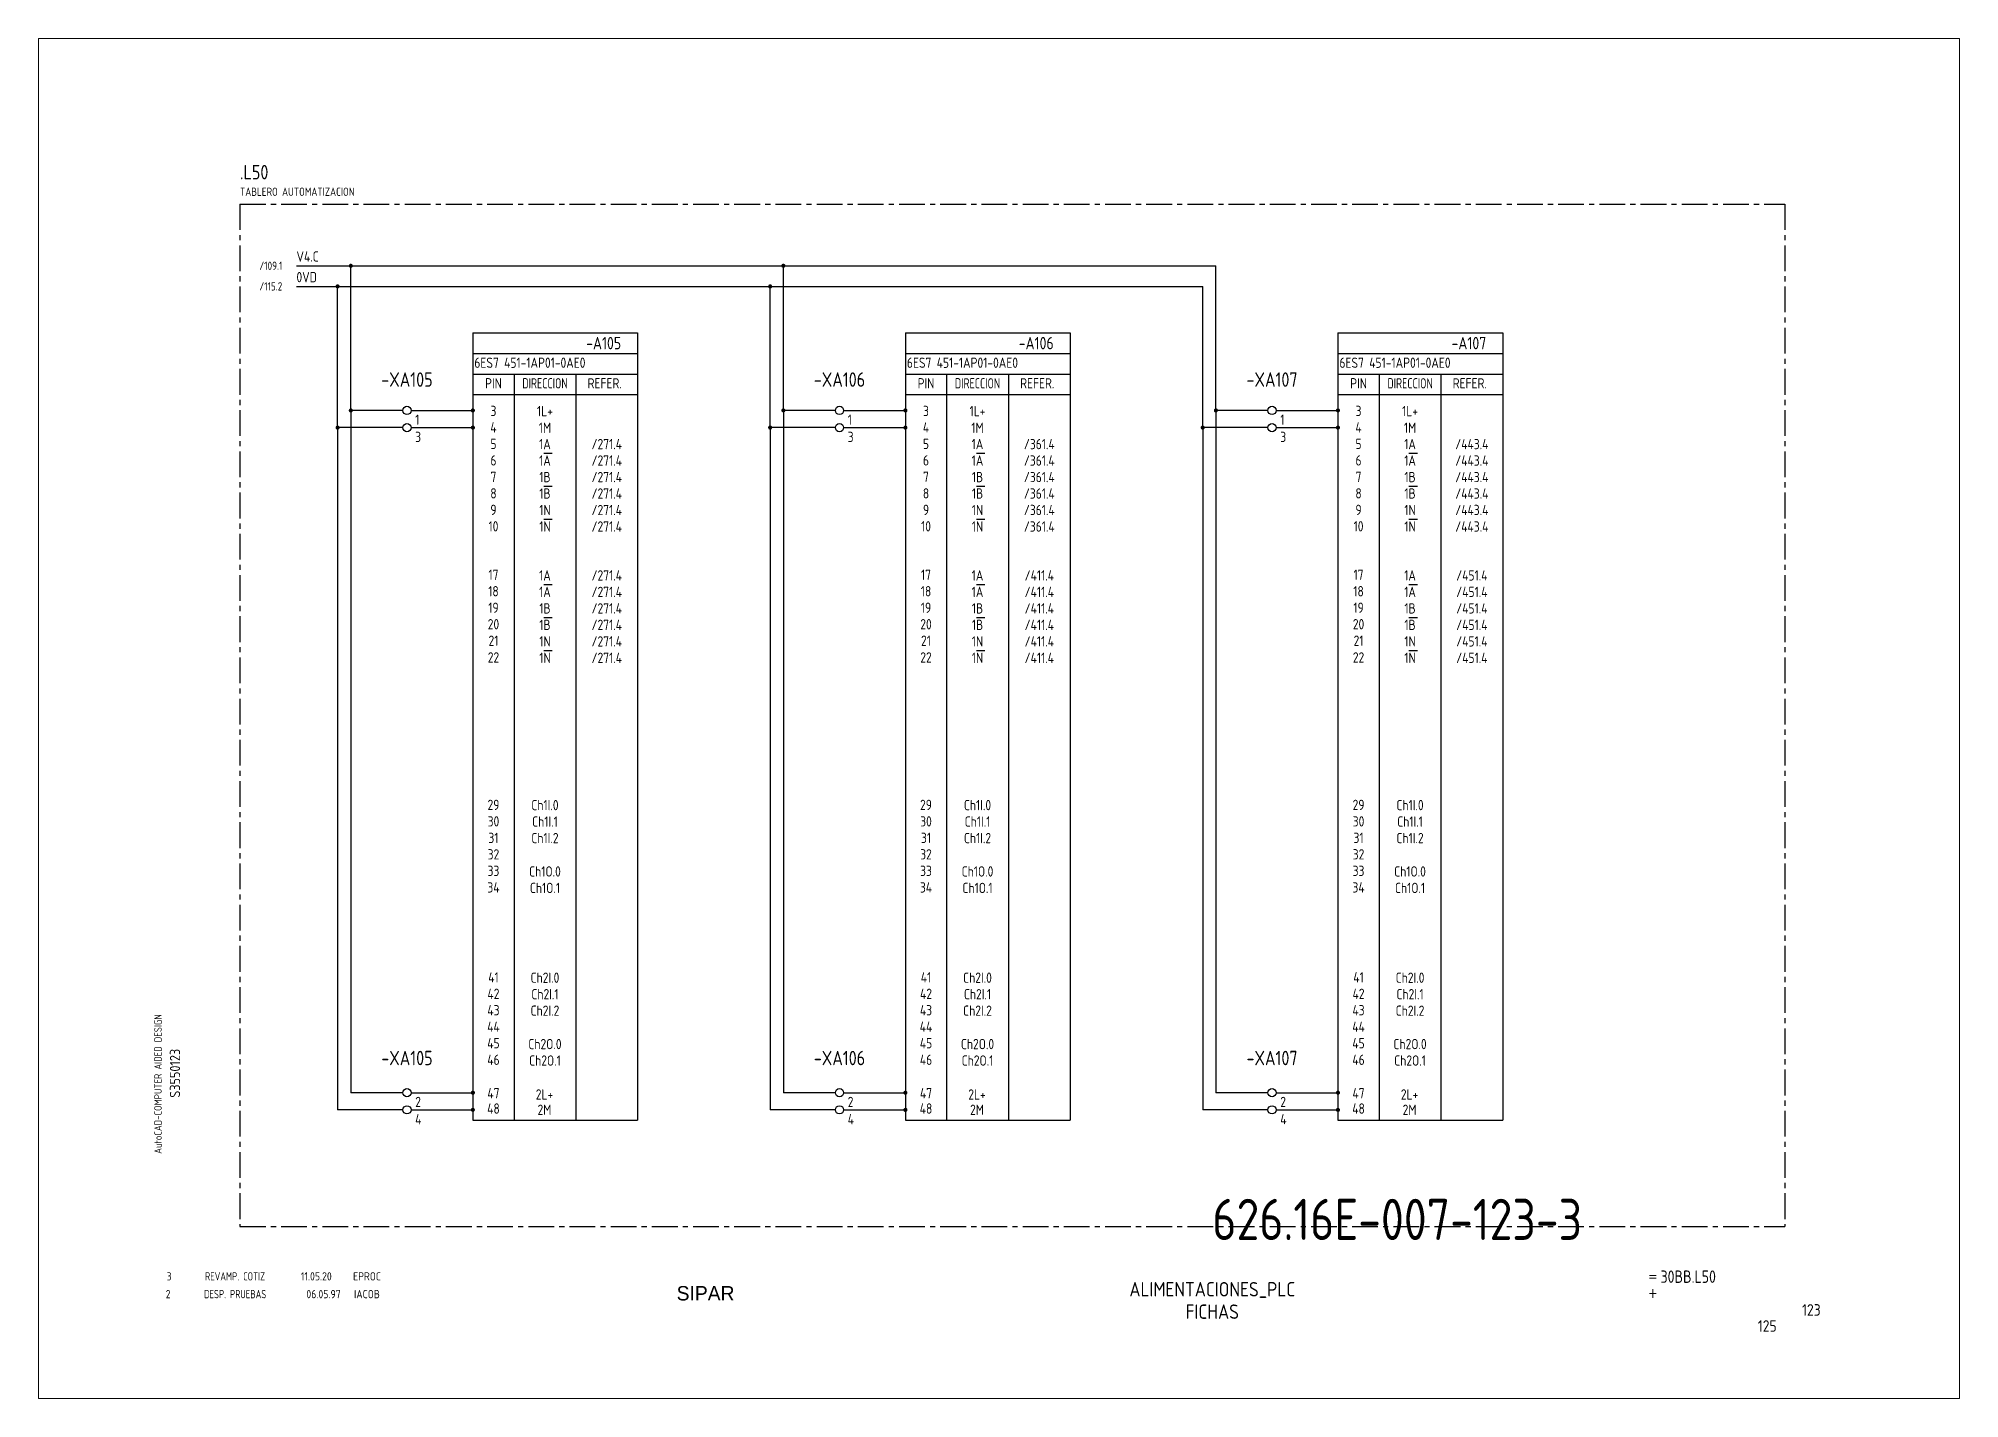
# Paper-space layout 'Presentación1' of a CAD drawing. Extents: x -18 to 448, y -10 to 320.
# The model-space entities are those that its viewports show. They can reach past a viewport. Long polylines and large blocks are cut down to what shows.
import ezdxf
from ezdxf.enums import TextEntityAlignment as Align

# ---------------------------------------------------------------- set-up
doc = ezdxf.new("R2010")
doc.units = 0
doc.header["$LTSCALE"] = 5
doc.header["$MEASUREMENT"] = 0
doc.linetypes.add('CENTER', pattern=[2, 1.25, -0.25, 0.25, -0.25])
doc.layers.get('0').update_dxf_attribs({"linetype": 'CONTINUOUS'})
doc.layers.add('3', color=3, linetype='CONTINUOUS')
doc.layers.add('CART', color=7, linetype='CONTINUOUS')
doc.styles.add('DIN', font='DIN.shx', dxfattribs={"width": 0.85})
doc.styles.add('N', font='ROMANS', dxfattribs={"width": 0.85, "height": 3})
doc.styles.add('X', font='UNIV.SHX', dxfattribs={"height": 3.5})

# ---------------------------------------------------------------- blocks, each defined once
blk = doc.blocks.new('REV2')
at = {"color": 3, "style": 'DIN'}
for s, width, p in [('2', 0.9, (12.45, 13.79)), ('DESP. PRUEBAS', 0.8, (21.76, 13.79)), ('06.05.97', 0.9, (46.59, 13.79)), ('IACOB', 0.9, (58.16, 13.79))]:
    blk.add_text(s, height=2, dxfattribs=dict(at, width=width)).set_placement(p)
blk = doc.blocks.new('B5-3')
at = {"linetype": 'Continuous', "const_width": 0.5}
blk.add_lwpolyline([(-0.25, 0, 1), (0.25, 0, 1)], format="xyb", close=True, dxfattribs=at)

msp = doc.modelspace()

# ---------------------------------------------------------------- linework, layer by layer
at = {"color": 3, "linetype": 'CENTER'}
for p, q in [((599.53, 279.27), (974.53, 279.27)), ((599.53, 279.27), (599.53, 31.23)), ((974.53, 279.27), (974.53, 31.23)), ((599.53, 31.23), (974.53, 31.23))]:
    msp.add_line(p, q, dxfattribs=at)
for p, q in [((613.24, 264.31), (836.43, 264.31)), ((613.24, 259.31), (833.23, 259.31))]:
    msp.add_line(p, q)
at = {"linetype": 'Continuous'}
for p, q in [((626.43, 229.21), (626.43, 264.31)), ((731.43, 229.21), (731.43, 264.31)), ((836.43, 229.21), (836.43, 264.31)), ((623.23, 225.04), (623.23, 259.31)), ((728.23, 225.04), (728.23, 259.31)), ((833.23, 225.04), (833.23, 259.31)), ((639.06, 229.21), (626.43, 229.21)), ((626.43, 229.21), (626.43, 63.67)), ((641.06, 229.21), (656.06, 229.21)), ((744.06, 229.21), (731.43, 229.21)), ((731.43, 229.21), (731.43, 63.67)), ((746.06, 229.21), (761.06, 229.21)), ((849.06, 229.21), (836.43, 229.21)), ((836.43, 229.21), (836.43, 63.67)), ((851.06, 229.21), (866.06, 229.21)), ((639.06, 225.04), (623.23, 225.04)), ((623.23, 225.04), (623.23, 59.5)), ((641.06, 225.04), (656.06, 225.04)), ((744.06, 225.04), (728.23, 225.04)), ((728.23, 225.04), (728.23, 59.5)), ((746.06, 225.04), (761.06, 225.04)), ((849.06, 225.04), (833.23, 225.04)), ((833.23, 225.04), (833.23, 59.5)), ((851.06, 225.04), (866.06, 225.04)), ((673.3, 218.87), (675.34, 218.87)), ((778.3, 218.87), (780.34, 218.87)), ((883.3, 218.87), (885.34, 218.87)), ((673.3, 210.81), (675.34, 210.81)), ((778.3, 210.81), (780.34, 210.81)), ((883.3, 210.81), (885.34, 210.81)), ((673.3, 202.82), (675.34, 202.82)), ((778.3, 202.82), (780.34, 202.82)), ((883.3, 202.82), (885.34, 202.82)), ((673.3, 187), (675.34, 187)), ((778.3, 187), (780.34, 187)), ((883.3, 187), (885.34, 187)), ((673.3, 178.94), (675.34, 178.94)), ((778.3, 178.94), (780.34, 178.94)), ((883.3, 178.94), (885.34, 178.94)), ((673.3, 170.96), (675.34, 170.96)), ((778.3, 170.96), (780.34, 170.96)), ((883.3, 170.96), (885.34, 170.96)), ((639.06, 63.67), (626.43, 63.67)), ((641.06, 63.67), (656.06, 63.67)), ((744.06, 63.67), (731.43, 63.67)), ((746.06, 63.67), (761.06, 63.67)), ((849.06, 63.67), (836.43, 63.67)), ((851.06, 63.67), (866.06, 63.67)), ((639.06, 59.5), (623.23, 59.5)), ((641.06, 59.5), (656.06, 59.5)), ((744.06, 59.5), (728.23, 59.5)), ((746.06, 59.5), (761.06, 59.5)), ((849.06, 59.5), (833.23, 59.5)), ((851.06, 59.5), (866.06, 59.5))]:
    msp.add_line(p, q, dxfattribs=at)
at = {"color": 3}
for p, q in [((656.06, 248.04), (656.06, 57.04)), ((656.06, 248.04), (696.06, 248.04)), ((696.06, 248.04), (696.06, 57.04)), ((761.06, 248.04), (761.06, 57.04)), ((761.06, 248.04), (801.06, 248.04)), ((801.06, 248.04), (801.06, 57.04)), ((866.06, 248.04), (866.06, 57.04)), ((866.06, 248.04), (906.06, 248.04)), ((906.06, 248.04), (906.06, 57.04)), ((656.06, 243.04), (696.06, 243.04)), ((761.06, 243.04), (801.06, 243.04)), ((866.06, 243.04), (906.06, 243.04)), ((656.06, 238.04), (696.06, 238.04)), ((666.06, 238.04), (666.06, 57.04)), ((681.06, 238.04), (681.06, 57.04)), ((761.06, 238.04), (801.06, 238.04)), ((771.06, 238.04), (771.06, 57.04)), ((786.06, 238.04), (786.06, 57.04)), ((866.06, 238.04), (906.06, 238.04)), ((876.06, 238.04), (876.06, 57.04)), ((891.06, 238.04), (891.06, 57.04)), ((656.06, 233.04), (696.06, 233.04)), ((761.06, 233.04), (801.06, 233.04)), ((866.06, 233.04), (906.06, 233.04)), ((656.06, 57.04), (696.06, 57.04)), ((761.06, 57.04), (801.06, 57.04)), ((866.06, 57.04), (906.06, 57.04))]:
    msp.add_line(p, q, dxfattribs=at)
for centre in [(640.06, 229.21), (745.06, 229.21), (850.06, 229.21), (640.06, 225.04), (745.06, 225.04), (850.06, 225.04), (640.06, 63.67), (745.06, 63.67), (850.06, 63.67), (640.06, 59.5), (745.06, 59.5), (850.06, 59.5)]:
    msp.add_circle(centre, 1)

# ---------------------------------------------------------------- block references
at = {"xscale": -1}
for p in [(626.43, 264.31), (731.43, 264.31), (623.23, 259.31), (728.23, 259.31), (626.43, 229.21), (656.06, 229.21), (731.43, 229.21), (761.06, 229.21), (761.06, 229.21), (836.43, 229.21), (866.06, 229.21), (866.06, 229.21), (623.23, 225.04), (656.06, 225.04), (728.23, 225.04), (761.06, 225.04), (761.06, 225.04), (833.23, 225.04), (866.06, 225.04), (866.06, 225.04), (656.06, 63.67), (761.06, 63.67), (866.06, 63.67), (656.06, 59.5), (761.06, 59.5), (866.06, 59.5)]:
    msp.add_blockref('B5-3', p, dxfattribs=at)
at = {"linetype": 'Continuous'}
msp.add_blockref('REV2', (569.05, 0), dxfattribs=at)

# ---------------------------------------------------------------- texts
at = {"color": 3, "style": 'DIN'}
for s, height, width, p in [('.L50', 3.5, 0.85, (599.53, 285.27)), ('3', 2, 0.9, (581.72, 18.11)), ('REVAMP. COTIZ', 2, 0.8, (591.03, 18.11)), ('11.05.20', 2, 0.9, (614.3, 18.11)), ('EPROC', 2, 0.9, (626.98, 18.11))]:
    msp.add_text(s, height=height, dxfattribs=dict(at, width=width)).set_placement(p)
at = {"style": 'DIN', "width": 0.85}
for s, height, p in [('TABLERO AUTOMATIZACION', 2, (599.53, 281.27)), ('V4.C', 2.5, (613.24, 265.31)), ('/109.1', 2, (604.24, 263.31)), ('0VD', 2.5, (613.24, 260.31)), ('/115.2', 2, (604.24, 258.31)), ('6ES7 451-1AP01-0AE0', 2.5, (656.42, 239.54)), ('6ES7 451-1AP01-0AE0', 2.5, (761.42, 239.54)), ('6ES7 451-1AP01-0AE0', 2.5, (866.42, 239.54)), ('1', 2.5, (642.06, 225.71)), ('3', 2.5, (642.06, 221.54)), ('1', 2.5, (747.06, 225.71)), ('3', 2.5, (747.06, 221.54)), ('1', 2.5, (852.06, 225.71)), ('3', 2.5, (852.06, 221.54)), ('2', 2.5, (642.06, 60.17)), ('2', 2.5, (747.06, 60.17)), ('2', 2.5, (852.06, 60.17)), ('4', 2.5, (642.06, 56)), ('4', 2.5, (747.06, 56)), ('4', 2.5, (852.06, 56))]:
    msp.add_text(s, height=height, dxfattribs=at).set_placement(p)
at = {"color": 3, "style": 'DIN', "width": 0.85}
for s, p in [('-A105', (692.06, 244.04)), ('-A106', (797.06, 244.04)), ('-A107', (902.06, 244.04))]:
    msp.add_text(s, height=3, dxfattribs=at).set_placement(p, align=Align.RIGHT)
at = {"style": 'DIN', "width": 0.85}
for s, p in [('PIN', (661.06, 234.54)), ('REFER.', (688.06, 234.54)), ('PIN', (766.06, 234.54)), ('REFER.', (793.06, 234.54)), ('PIN', (871.06, 234.54)), ('REFER.', (898.06, 234.54)), ('3', (661.06, 227.84)), ('1L+', (673.56, 227.8)), ('3', (766.06, 227.84)), ('1L+', (778.56, 227.8)), ('3', (871.06, 227.84)), ('1L+', (883.56, 227.8)), ('4', (661.06, 223.84)), ('1M', (673.56, 223.75)), ('4', (766.06, 223.84)), ('1M', (778.56, 223.75)), ('4', (871.06, 223.84)), ('1M', (883.56, 223.75)), ('5', (661.06, 219.84)), ('1A', (673.56, 219.8)), ('/271.4', (688.56, 219.8)), ('5', (766.06, 219.84)), ('1A', (778.56, 219.8)), ('/361.4', (793.56, 219.8)), ('5', (871.06, 219.84)), ('1A', (883.56, 219.8)), ('/443.4', (898.56, 219.8)), ('6', (661.06, 215.84)), ('1A', (673.56, 215.8)), ('/271.4', (688.56, 215.8)), ('6', (766.06, 215.84)), ('1A', (778.56, 215.8)), ('/361.4', (793.56, 215.8)), ('6', (871.06, 215.84)), ('1A', (883.56, 215.8)), ('/443.4', (898.56, 215.8)), ('7', (661.06, 211.84)), ('8', (661.06, 207.84)), ('1B', (673.56, 211.8)), ('1B', (673.56, 207.8)), ('/271.4', (688.56, 211.8)), ('/271.4', (688.56, 207.8)), ('7', (766.06, 211.84)), ('8', (766.06, 207.84)), ('1B', (778.56, 211.8)), ('1B', (778.56, 207.8)), ('/361.4', (793.56, 211.8)), ('/361.4', (793.56, 207.8)), ('7', (871.06, 211.84)), ('8', (871.06, 207.84)), ('1B', (883.56, 211.8)), ('1B', (883.56, 207.8)), ('/443.4', (898.56, 211.8)), ('/443.4', (898.56, 207.8)), ('9', (661.06, 203.84)), ('1N', (673.56, 203.8)), ('/271.4', (688.56, 203.8)), ('9', (766.06, 203.84)), ('1N', (778.56, 203.8)), ('/361.4', (793.56, 203.8)), ('9', (871.06, 203.84)), ('1N', (883.56, 203.8)), ('/443.4', (898.56, 203.8)), ('10', (661.06, 199.85)), ('1N', (673.56, 199.8)), ('/271.4', (688.56, 199.8)), ('10', (766.06, 199.85)), ('1N', (778.56, 199.8)), ('/361.4', (793.56, 199.8)), ('10', (871.06, 199.85)), ('1N', (883.56, 199.8)), ('/443.4', (898.56, 199.8)), ('18', (661.06, 184.09)), ('17', (661.06, 188.09)), ('1A', (673.56, 187.93)), ('/271.4', (688.56, 187.93)), ('18', (766.06, 184.09)), ('17', (766.06, 188.09)), ('1A', (778.56, 187.93)), ('/411.4', (793.56, 187.93)), ('18', (871.06, 184.09)), ('17', (871.06, 188.09)), ('1A', (883.56, 187.93)), ('/451.4', (898.56, 187.93)), ('19', (661.06, 180.09)), ('1A', (673.56, 183.93)), ('1B', (673.56, 179.93)), ('/271.4', (688.56, 183.93)), ('/271.4', (688.56, 179.93)), ('19', (766.06, 180.09)), ('1A', (778.56, 183.93)), ('1B', (778.56, 179.93)), ('/411.4', (793.56, 183.93)), ('/411.4', (793.56, 179.93)), ('19', (871.06, 180.09)), ('1A', (883.56, 183.93)), ('1B', (883.56, 179.93)), ('/451.4', (898.56, 183.93)), ('/451.4', (898.56, 179.93)), ('20', (661.06, 176.09)), ('1B', (673.56, 175.93)), ('/271.4', (688.56, 175.93)), ('20', (766.06, 176.09)), ('1B', (778.56, 175.93)), ('/411.4', (793.56, 175.93)), ('20', (871.06, 176.09)), ('1B', (883.56, 175.93)), ('/451.4', (898.56, 175.93)), ('21', (661.06, 172.09)), ('1N', (673.56, 171.93)), ('/271.4', (688.56, 171.93)), ('21', (766.06, 172.09)), ('1N', (778.56, 171.93)), ('/411.4', (793.56, 171.93)), ('21', (871.06, 172.09)), ('1N', (883.56, 171.93)), ('/451.4', (898.56, 171.93)), ('22', (661.06, 168.03)), ('1N', (673.56, 167.93)), ('/271.4', (688.56, 167.93)), ('22', (766.06, 168.03)), ('1N', (778.56, 167.93)), ('/411.4', (793.56, 167.93)), ('22', (871.06, 168.03)), ('1N', (883.56, 167.93)), ('/451.4', (898.56, 167.93)), ('29', (661.06, 132.25)), ('30', (661.06, 128.25)), ('Ch1I.0', (673.56, 132.2)), ('Ch1I.1', (673.56, 128.2)), ('29', (766.06, 132.25)), ('30', (766.06, 128.25)), ('Ch1I.0', (778.56, 132.2)), ('Ch1I.1', (778.56, 128.2)), ('29', (871.06, 132.25)), ('30', (871.06, 128.25)), ('Ch1I.0', (883.56, 132.2)), ('Ch1I.1', (883.56, 128.2)), ('31', (661.06, 124.25)), ('Ch1I.2', (673.56, 124.2)), ('31', (766.06, 124.25)), ('Ch1I.2', (778.56, 124.2)), ('31', (871.06, 124.25)), ('Ch1I.2', (883.56, 124.2)), ('32', (661.06, 120.25)), ('32', (766.06, 120.25)), ('32', (871.06, 120.25)), ('33', (661.06, 116.25)), ('Ch1O.0', (673.56, 116.1)), ('33', (766.06, 116.25)), ('Ch1O.0', (778.56, 116.1)), ('33', (871.06, 116.25)), ('Ch1O.0', (883.56, 116.1)), ('34', (661.06, 112.23)), ('Ch1O.1', (673.56, 112.1)), ('34', (766.06, 112.23)), ('Ch1O.1', (778.56, 112.1)), ('34', (871.06, 112.23)), ('Ch1O.1', (883.56, 112.1)), ('42', (661.06, 86.41)), ('41', (661.06, 90.41)), ('Ch2I.0', (673.56, 90.32)), ('Ch2I.1', (673.56, 86.32)), ('42', (766.06, 86.41)), ('41', (766.06, 90.41)), ('Ch2I.0', (778.56, 90.32)), ('Ch2I.1', (778.56, 86.32)), ('42', (871.06, 86.41)), ('41', (871.06, 90.41)), ('Ch2I.0', (883.56, 90.32)), ('Ch2I.1', (883.56, 86.32)), ('43', (661.06, 82.43)), ('Ch2I.2', (673.56, 82.32)), ('43', (766.06, 82.43)), ('Ch2I.2', (778.56, 82.32)), ('43', (871.06, 82.43)), ('Ch2I.2', (883.56, 82.32)), ('44', (661.06, 78.43)), ('44', (766.06, 78.43)), ('44', (871.06, 78.43)), ('45', (661.06, 74.43)), ('Ch2O.0', (673.56, 74.22)), ('45', (766.06, 74.43)), ('Ch2O.0', (778.56, 74.22)), ('45', (871.06, 74.43)), ('Ch2O.0', (883.56, 74.22)), ('46', (661.06, 70.41)), ('Ch2O.1', (673.56, 70.22)), ('46', (766.06, 70.41)), ('Ch2O.1', (778.56, 70.22)), ('46', (871.06, 70.41)), ('Ch2O.1', (883.56, 70.22)), ('48', (661.06, 58.57)), ('47', (661.06, 62.29)), ('2L+', (673.44, 61.99)), ('2M', (673.44, 58.27)), ('48', (766.06, 58.57)), ('47', (766.06, 62.29)), ('2L+', (778.44, 61.99)), ('2M', (778.44, 58.27)), ('48', (871.06, 58.57)), ('47', (871.06, 62.29)), ('2L+', (883.44, 61.99)), ('2M', (883.44, 58.27))]:
    msp.add_text(s, height=2.5, dxfattribs=at).set_placement(p, align=Align.CENTER)
at = {"style": 'DIN', "width": 0.596129}
for p, p2 in [((668.06, 234.54), (679.06, 234.54)), ((773.06, 234.54), (784.06, 234.54)), ((878.06, 234.54), (889.06, 234.54))]:
    msp.add_text('DIRECCION', height=2.5, dxfattribs=at).set_placement(p, p2, align=Align.FIT)
at = {"color": 2, "insert": (835.56, 37.92), "char_height": 10, "width": 111.0411, "attachment_point": 1, "style": 'DIN'}
msp.add_mtext('626.16E-007-123-3', dxfattribs=at)
at = {"layer": '3', "style": 'DIN', "width": 0.85}
for s, p in [('-XA105', (640.06, 234.95)), ('-XA106', (745.06, 234.95)), ('-XA107', (850.06, 234.95)), ('-XA105', (640.06, 70.33)), ('-XA106', (745.06, 70.33)), ('-XA107', (850.06, 70.33))]:
    msp.add_text(s, height=3.5, dxfattribs=at).set_placement(p, align=Align.CENTER)
at = {"layer": 'CART', "color": 1, "style": 'DIN', "width": 0.9}
msp.add_text('AutoCAD-COMPUTER AIDED DESIGN', height=1.8, rotation=90, dxfattribs=at).set_placement((580.52, 48.84))
at = {"layer": 'CART', "color": 3, "style": 'N', "width": 0.85}
for s, p in [('=', (941.29, 17.91)), ('+', (941.29, 13.87))]:
    msp.add_text(s, height=2.5, dxfattribs=at).set_placement(p)
at = {"layer": 'CART', "color": 3, "style": 'DIN', "width": 0.9, "flags": 1}
msp.add_attdef('S3550123', text='', height=2.5, rotation=90, dxfattribs=at).set_placement((585, 68.38), align=Align.CENTER)
at = {"layer": 'CART', "color": 3, "style": 'DIN', "width": 0.85}
msp.add_attdef('30BB.L50', text='', height=3, dxfattribs=at).set_placement((944.38, 16.63), align=Align.BOTTOM_LEFT)
at = {"layer": 'CART', "color": 6, "style": 'X', "flags": 1}
msp.add_attdef('SIPAR', text='', height=3.5, dxfattribs=at).set_placement((712.55, 15), align=Align.MIDDLE)
at = {"layer": 'CART', "color": 2, "style": 'DIN', "width": 0.9, "flags": 1}
for tag, p in [('ALIMENTACIONES_PLC', (835.55, 15.81)), ('FICHAS', (835.55, 10.54))]:
    msp.add_attdef(tag, text='', height=3.5, dxfattribs=at).set_placement(p, align=Align.MIDDLE)
msp.add_attdef('123', text='', height=2.8, dxfattribs=at).set_placement((983.25, 9.56), align=Align.RIGHT)
at = {"layer": 'CART', "color": 7, "style": 'DIN', "width": 0.9, "flags": 1}
msp.add_attdef('125', (967.98, 5.65), '', height=2.8, dxfattribs=at)

psp = doc.layouts.new('Presentación1')

# ---------------------------------------------------------------- viewports
at = {"layer": '0', "linetype": 'Continuous'}
psp.add_viewport(center=(214.69, 154.52), size=(466.36, 330.0178), view_center_point=(783.78, 154.46), view_height=330.0184, dxfattribs=at)

doc.saveas('drawing.dxf')
